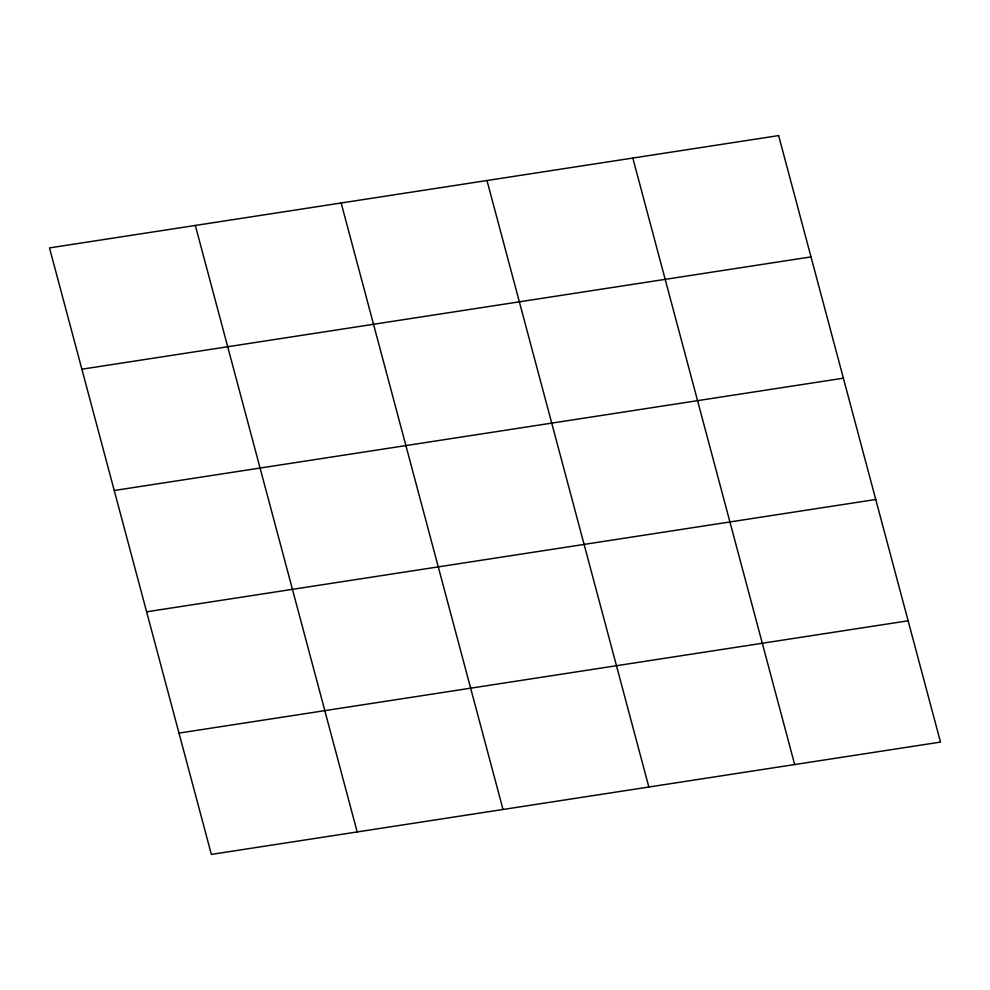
<?xml version="1.0" encoding="UTF-8"?>
<svg xmlns="http://www.w3.org/2000/svg" width="990" height="990" viewBox="0 0 990 990"><rect width="100%" height="100%" fill="white"/><g stroke="black" fill="none" stroke-linecap="round" stroke-linejoin="round"><path stroke-width="1.49" d="M81.873 369.208L811.008 256.893M114.246 490.508L843.381 378.192M146.619 611.808L875.754 499.492M178.992 733.107L908.127 620.792M632.808 158.054L794.673 764.552M486.981 180.514L648.846 787.013M341.154 202.987L503.019 809.486M195.327 225.448L357.192 831.947M778.635 135.593L49.5 247.908L211.365 854.407L940.5 742.092L778.635 135.593"/></g></svg>
